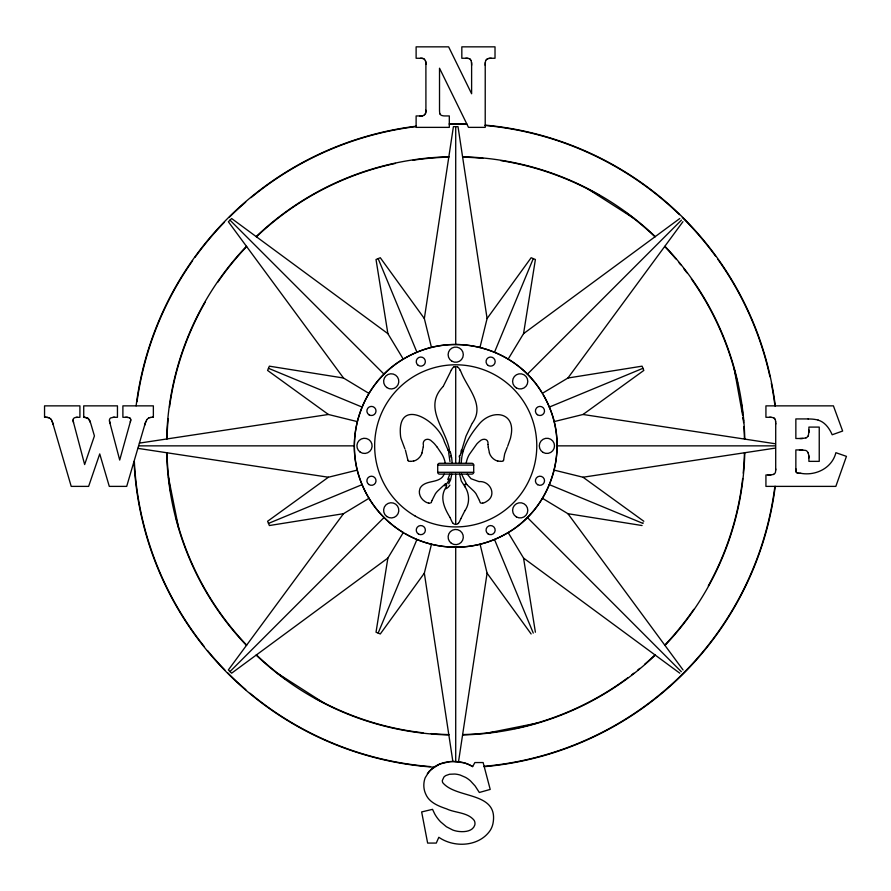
<?xml version="1.0" encoding="UTF-8"?>
<svg xmlns="http://www.w3.org/2000/svg" width="891" height="891" viewBox="0 0 891 891"><rect width="100%" height="100%" fill="white"/><g stroke="black" fill="none" stroke-linecap="round" stroke-linejoin="round"><path stroke-width="1.34" d="M455.713 524.498L455.713 474.101M403.389 532.629C388.866 523.897 376.615 511.456 368.117 496.799A120.04 108.947 -9.1 0 1 362.091 484.637C342.356 439.519 361.579 381.994 404.859 358.204A120.04 108.947 80.9 0 1 416.932 352.235C460.914 333.067 516.825 350.664 541.528 391.962M543.365 395.003L543.31 394.913A120.04 108.947 -9.1 0 1 549.335 407.076C569.059 452.16 549.858 509.619 506.656 533.453A120.04 108.947 80.9 0 1 494.494 539.478C465.793 551.562 431.578 549.268 404.759 533.453M775.682 470.092A36.531 36.531 0 0 0 775.705 468.922L775.716 424.094A33.791 33.791 0 0 0 775.705 422.846M459.199 463.287L459.812 457.105M808.126 435.944A3.486 3.486 0 0 0 808.382 435.376L808.883 431.623A42.478 42.478 0 0 0 808.905 430.141L808.905 427.09L819.241 427.09L819.241 461.36L808.905 461.36L808.905 457.885A24.67 24.67 0 0 0 808.861 456.237L808.828 455.858M461.861 452.283L461.928 451.57M423.359 445.21C422.067 439.374 428.393 437.292 431.946 441.446A25.572 25.572 0 0 1 434.652 444.008L437.236 447.215M461.293 463.287C461.482 448.864 469.234 436.033 478.177 425.241C490.952 408.423 516.535 411.263 510.833 436.479A28.757 28.757 0 0 1 510.376 438.584L507.67 446.224M485.74 60.488A2.706 2.706 0 0 0 485.573 60.933L485.283 62.983A37.745 37.745 0 0 0 485.227 65.344L485.216 127.368L468.488 127.368L439.519 68.217L439.519 109.303A33.034 33.034 0 0 0 439.619 112.21L439.853 113.547A2.216 2.216 0 0 0 440.009 113.948M423.27 446.179L423.214 446.747M461.95 451.325L462.05 449.755A4.299 4.299 0 0 1 462.106 449.086L465.982 436.167L471.818 424.016M451.804 474.101L450.623 479.737L448.674 483.735M423.158 447.304L421.978 452.884M431.467 347.468L424.339 318.544L453.408 126.667L455.858 126.656L458.019 126.667L487.087 318.544L479.959 347.468M429.54 770.804L425.207 777.754A20.716 20.716 0 0 0 424.049 782.231A22.186 22.186 0 0 0 423.86 786.497A20.582 20.582 0 0 0 425.675 793.948C429.161 802.546 438.495 806.088 446.614 808.883C455.156 813.004 467.764 812.213 474.157 820.366A6.415 6.415 0 0 1 474.925 822.716L474.97 823.551A5.825 5.825 0 0 1 474.769 825.077C472.831 831.225 465.124 832.027 459.678 831.548A26.719 26.719 0 0 1 452.828 830.056L446.424 826.759L440.633 821.87A37.522 37.522 0 0 1 434.697 813.906L432.536 809.34L421.655 811.935L427.635 843.075L436.278 843.075L438.829 837.284C454.254 848.065 479.135 846.728 490.206 830.412A21.184 21.184 0 0 0 492.946 823.685C499.25 791.13 456.203 799.26 442.682 782.588A6.092 6.092 0 0 1 442.326 780.516L443.918 777.041A9.667 9.667 0 0 1 445.901 775.526L449.51 774.257L454.789 774.045A24.703 24.703 0 0 1 460.291 775.092L465.559 777.386A28.111 28.111 0 0 1 470.537 780.973L475.137 785.996L479.325 792.478L490.206 789.426L483.134 762.551L474.892 762.551L472.642 766.594A35.005 35.005 0 0 0 458.52 761.738L487.087 573.169L480.071 544.212M403.289 532.573L387.875 558.067L376.024 632.209L378.285 633.145L380.29 633.969L424.339 573.169L431.467 544.245M508.137 359.14L523.552 333.646L535.391 259.504L531.136 257.733L487.087 318.544M87.663 418.247L86.227 417.656A11.227 11.227 0 0 0 83.721 417.3L83.721 405.862L117.456 405.862L117.456 417.289L114.638 417.289A23.355 23.355 0 0 0 113.558 417.311L110.673 417.946A2.974 2.974 0 0 0 109.404 420.429L109.571 421.365A30.183 30.183 0 0 0 110.027 423.381L119.706 460.057L130.309 421.922A34.738 34.738 0 0 0 130.531 421.064L130.721 420.106A1.793 1.793 0 0 0 130.743 419.728M460.101 455.691L461.293 451.459M449.877 474.101L447.728 479.581M146.848 419.683A5.056 5.056 0 0 0 146.503 420.218L145.623 422.234A50.664 50.664 0 0 0 144.609 425.352L126.7 486.386L109.292 486.386L99.736 453.92L88.621 486.386L71.213 486.386L53.137 424.428A43.949 43.949 0 0 0 52.357 421.955L51.444 419.85A3.731 3.731 0 0 0 51.132 419.394M431.923 500.631L431.422 502.101M431.979 500.475L435.409 493.737A25.973 25.973 0 0 1 437.514 491.186L443.105 485.907M463.131 450.356L462.34 452.305M444.197 474.101C440.132 484.025 426.054 479.291 420.519 487.466A7.362 7.362 0 0 0 419.906 488.78C418.068 493.48 420.708 498.693 424.695 501.343A11.371 11.371 0 0 0 427.212 502.702L427.335 502.736A8.219 8.219 0 0 0 428.682 503.103M378.152 633.1L416.932 539.478M494.494 352.235L533.275 258.613M643.168 522.883L642.957 523.407L549.335 484.637M507.191 447.36L504.674 453.887L503.76 459.221A8.598 8.598 0 0 1 503.638 459.945M460.892 518.607L464.746 510.977M460.825 518.774L459.689 521.213A9.211 9.211 0 0 1 458.297 523.396M431.367 502.212L431.355 502.246A2.873 2.873 0 0 1 430.977 502.858M451.247 370.133L450.98 370.667A29.982 29.982 0 0 0 450.155 372.527L443.35 386.115M472.163 423.348C485.372 405.427 467.742 388.61 461.271 372.527A29.982 29.982 0 0 0 460.447 370.667L460.179 370.133M446.391 486.82C439.051 496.877 444.431 508.349 450.033 517.459M464.835 510.833C469.78 503.916 469.691 494.293 465.225 487.165M443.039 386.605C423.336 407.053 444.932 427.836 449.309 449.086A4.299 4.299 0 0 1 449.376 449.755L449.454 451.147M427.368 773.566L433.828 767.173A322.085 322.085 0 0 1 134.006 461.493M368.997 498.281L343.503 513.695L228.374 669.932L231.638 673.184L387.875 558.067M542.374 393.332L567.923 378.018L682.94 221.681M462.006 452.94L461.85 452.817A3.018 3.018 0 0 1 461.85 452.472M230.001 671.569L384.054 517.504M527.361 374.198L681.426 220.144M681.314 671.669L527.361 517.504M444.665 484.481L443.996 485.094M430.531 769.802L439.831 764.021L449.565 761.671A42.155 42.155 0 0 1 456.37 761.538L458.52 761.738M523.552 333.646L679.788 218.518M357.324 470.103L328.4 477.231L267.59 521.28L269.36 525.534L343.503 513.695M554.102 421.61L583.026 414.482L643.825 370.433L642.066 366.168L567.923 378.018M433.794 767.196L433.828 767.173A31.931 31.931 0 0 1 438.038 764.812M485.651 60.61A3.597 3.597 0 0 1 487.344 58.917L489.181 58.383A16.673 16.673 0 0 1 491.309 58.271L495.017 58.26L495.017 46.844L461.828 46.844L461.828 58.26L465.781 58.26A20.582 20.582 0 0 1 467.664 58.338L469.357 58.683A2.328 2.328 0 0 1 469.757 58.884M424.339 318.544L380.29 257.733L376.024 259.504L387.875 333.646L403.289 359.14M268.469 523.407L362.091 484.637M549.335 407.076L642.957 368.295M455.178 366.591L454.967 366.658M454.51 366.802L454.466 366.814A3.898 3.898 0 0 0 453.953 367.014M456.76 524.231L456.916 524.186A3.597 3.597 0 0 0 458.264 523.373M413.58 460.903L412.711 461.104A13.387 13.387 0 0 1 410.773 461.371M487.099 733.126L537.418 723.047M150.724 417.445L149.309 417.768A4.021 4.021 0 0 0 148.786 418.002M139.397 443.117L328.4 414.482L357.324 421.61M554.102 470.103L583.026 477.231L774.903 448.162M422.044 115.819L423.27 115.563A2.873 2.873 0 0 0 423.704 115.384M797.167 472.932A2.205 2.205 0 0 0 797.501 473.065L798.581 473.244A25.538 25.538 0 0 0 800.864 473.321C815.822 476.017 832.083 468.053 835.892 452.695L846.45 456.359L835.836 486.386L765.926 486.386L765.926 474.959L767.964 474.959A42.59 42.59 0 0 0 770.258 474.914L773.054 474.524A3.742 3.742 0 0 0 773.622 474.324M801.945 438.472L805.52 438.004A4.332 4.332 0 0 0 806.155 437.759M76.08 417.389L76.314 417.378A33.368 33.368 0 0 1 77.495 417.322L79.912 417.289L79.912 405.862L44.55 405.862L44.55 417.289A18.366 18.366 0 0 1 47.423 417.411L48.983 417.823A5.279 5.279 0 0 1 51.255 419.516M429.963 503.148L429.551 503.159A4.199 4.199 0 0 1 428.749 503.114M438.004 764.745A36.609 36.609 0 0 1 452.862 761.527L463.721 762.741A34.292 34.292 0 0 1 470.504 765.391L472.642 766.594M449.309 123.827L466.817 123.96M423.893 58.884A2.673 2.673 0 0 0 423.503 58.683L422.657 58.438A12.118 12.118 0 0 0 420.463 58.283L416.119 58.26L416.119 46.844L448.63 46.844L471.617 93.755L471.617 65.299A42.356 42.356 0 0 0 471.562 62.938L471.205 60.722M422.044 115.83A21.351 21.351 0 0 1 419.594 115.93L416.119 115.941L416.119 127.368L449.309 127.368L449.309 115.941L445.422 115.941A18.243 18.243 0 0 1 443.306 115.841L441.825 115.507A3.241 3.241 0 0 1 441.513 115.373A3.308 3.308 0 0 1 439.976 113.959M771.272 417.344A21.15 21.15 0 0 0 769.546 417.3L765.926 417.289L765.926 405.862L833.419 405.862L842.641 431.044L832.183 434.763C829.454 428.504 825.044 422.089 818.138 420.129M808.137 418.926L795.852 418.926L795.852 438.506L799.862 438.506A48.003 48.003 0 0 0 801.945 438.472M138.584 445.856L354.373 445.856M557.042 445.856A101.329 101.329 0 0 1 405.049 533.609A101.329 101.329 0 0 1 405.049 358.093A101.329 101.329 0 0 1 557.042 445.856L774.914 445.856M808.894 457.885A21.15 21.15 0 0 0 808.761 455.145L808.081 452.717A4.555 4.555 0 0 0 805.843 450.456L801.7 449.966A63.952 63.952 0 0 0 799.461 449.933L795.852 449.933L795.852 468.777A29.492 29.492 0 0 0 795.919 470.793L796.142 471.996M437.715 465.08L473.711 465.08L473.711 472.297A1.815 1.815 0 0 1 471.885 474.09L439.53 474.101A1.815 1.815 0 0 1 437.704 472.297L437.715 465.08A1.815 1.815 0 0 1 439.53 463.287L471.885 463.287A1.815 1.815 0 0 1 473.722 465.08M437.715 472.297L473.711 472.297M481.196 503.148L481.908 503.159A4.199 4.199 0 0 0 482.677 503.114M466.294 124.294L449.309 124.183A321.729 321.729 0 0 1 465.815 124.283M83.721 417.289L86.227 417.656M129.83 418.035A2.361 2.361 0 0 0 129.418 417.79L127.123 417.333A19.413 19.413 0 0 0 125.809 417.289L122.891 417.289L122.891 405.862L153.363 405.862L153.363 417.289A20.816 20.816 0 0 0 151.927 417.333M583.026 414.482L774.903 443.696M137.849 448.362L328.4 477.231M368.997 393.432L343.503 378.018L269.36 366.168L267.59 370.433L328.4 414.482M542.43 498.281L567.923 513.695L642.066 525.534M479.068 481.597C490.351 480.672 497.133 495.296 486.764 501.321A11.371 11.371 0 0 1 484.214 502.702L484.091 502.736A8.219 8.219 0 0 1 482.744 503.103M478.823 481.541L471.049 478.745L467.218 474.101M497.891 460.914L498.715 461.104A13.387 13.387 0 0 0 500.642 461.371M454.8 524.276L454.588 524.209A3.597 3.597 0 0 1 453.252 523.373M457.473 367.014A3.898 3.898 0 0 0 456.949 366.814L456.838 366.769M268.469 368.295L362.091 407.076M587.314 188.58L633.958 218.395M277.469 673.318L324.101 703.122M583.026 477.231L643.825 521.28M387.875 333.646L231.638 218.518L229.9 220.244L228.374 221.781L343.503 378.018M508.137 532.573L523.552 558.067L679.788 673.184M466.761 484.481L473.901 491.186A25.973 25.973 0 0 1 476.017 493.737L479.414 500.386M230.001 220.144L384.054 374.198M437.258 447.249L442.092 454.466A25.193 25.193 0 0 1 445.255 463.264M567.923 513.695L683.041 669.932M487.087 573.169L531.136 633.969M466.594 484.236L461.549 474.101M465.158 487.043L461.293 481.029L459.622 474.101M444.442 441.981C438.238 420.218 396.161 395.559 400.594 436.479A28.757 28.757 0 0 0 401.05 438.584L404.904 448.919M444.587 442.248L449.042 452.216A9.367 9.367 0 0 0 449.242 452.661M423.793 58.773A3.887 3.887 0 0 1 425.308 60.588L425.686 61.702A14.434 14.434 0 0 1 425.898 64.442L425.92 110.161A10.369 10.369 0 0 1 425.597 113.101L425.43 113.447A3.865 3.865 0 0 1 425.274 113.77A3.742 3.742 0 0 1 423.581 115.485M450.167 517.782L451.726 521.213A9.211 9.211 0 0 0 453.129 523.396M378.152 258.613L416.932 352.235M494.494 539.478L533.275 633.1M405.427 450.167L407.677 459.288A8.598 8.598 0 0 0 407.788 459.945M448.195 450.089L448.262 450.69M489.449 452.884L488.268 447.36M479.447 500.475L480.082 502.279A2.873 2.873 0 0 0 480.438 502.858M450.367 452.194L451.325 455.691M73.04 420.251L73.107 420.697A23.066 23.066 0 0 0 73.541 422.512L84.645 464.545L94.424 435.944L90.782 423.548A6.616 6.616 0 0 1 90.581 423.025L90.325 422.211A10.959 10.959 0 0 0 89.902 420.998L87.864 418.369A5.346 5.346 0 0 0 86.739 417.823M168.444 477.242L178.523 527.561M448.763 453.196L449.966 461.538M734.184 368.662L742.604 415.173M743.094 417.912L743.584 420.641M451.603 457.105L452.227 463.287M523.552 558.067L535.391 632.209M424.339 573.169L452.862 761.471M775.627 421.465L775.337 419.772A2.673 2.673 0 0 0 775.159 419.327M449.51 451.626L449.576 452.461M488.246 447.159L488.023 444.698M488.001 444.364C488.836 438.327 482.543 438.038 479.525 441.401A25.572 25.572 0 0 0 476.763 444.008L469.334 454.466A25.193 25.193 0 0 0 466.171 463.264M455.713 126.656L455.713 344.516M455.713 366.457L455.713 463.287M455.713 547.185L455.713 761.504M774.88 486.386A321.729 321.729 0 0 1 484.125 766.327M430.186 766.572A321.729 321.729 0 0 1 250.015 693.243M245.816 689.701A321.729 321.729 0 0 1 227.74 672.883M224.844 669.943A321.729 321.729 0 0 1 207.469 650.519M204.006 646.253A321.729 321.729 0 0 1 134.374 461.828M137.014 401.73A321.729 321.729 0 0 1 192.579 260.729M194.995 257.332A321.729 321.729 0 0 1 224.454 222.182M229.343 217.226A321.729 321.729 0 0 1 245.682 202.134M250.995 197.646A321.729 321.729 0 0 1 416.119 126.567M485.216 125.475A321.729 321.729 0 0 1 679.454 214.653M682.339 217.482A321.729 321.729 0 0 1 715.607 256.196M717.968 259.47A321.729 321.729 0 0 1 769.935 376.715M771.305 383.297A321.729 321.729 0 0 1 774.947 405.862M44.55 417.322A16.662 16.662 0 0 1 47.936 417.489M449.51 478.757A6.282 2.094 -61.2 0 1 444.175 485.751M449.899 485.116A6.605 3.018 -61.7 0 1 445.745 488.702M445.767 483.757A2.049 2.049 0 0 1 446.179 486.664M459.199 456.994A33.457 31.798 -77.9 0 1 459.489 455.546M461.081 450.969A9.846 1.782 -73.7 0 1 461.449 449.91M457.573 366.892A7.841 7.841 0 0 1 460.046 370.188M451.381 370.188A7.841 7.841 0 0 1 453.853 366.892M465.236 486.664A2.049 2.049 0 0 1 465.648 483.757M465.837 483.858A1.927 1.927 0 0 1 466.628 484.392M444.798 484.392A1.927 1.927 0 0 1 445.589 483.858M449.721 451.236A9.846 1.114 72.8 0 1 449.944 451.915M450.668 455.836A33.457 30.483 78.1 0 1 450.946 457.217M744.787 452.717A289.152 289.152 0 0 1 664.976 645.407M655.264 655.119A289.152 289.152 0 0 1 462.585 734.93M448.841 734.93A289.152 289.152 0 0 1 256.163 655.119M246.451 645.407A289.152 289.152 0 0 1 166.639 452.717M166.639 438.985A289.152 289.152 0 0 1 246.451 246.306M256.163 236.594A289.152 289.152 0 0 1 448.841 156.783M462.585 156.783A289.152 289.152 0 0 1 655.264 236.594M664.976 246.306A289.152 289.152 0 0 1 744.787 438.985M744.43 452.773A288.807 288.807 0 0 1 743.217 473.166M742.66 478.523A288.807 288.807 0 0 1 708.312 585.855M693.777 609.355A288.807 288.807 0 0 1 664.764 645.117M654.974 654.907A288.807 288.807 0 0 1 644.605 664.318M639.749 668.417A288.807 288.807 0 0 1 637.778 670.032M633.813 673.206A288.807 288.807 0 0 1 631.808 674.754M627.765 677.817A288.807 288.807 0 0 1 514.675 728.571M497.1 731.678A288.807 288.807 0 0 1 462.629 734.574M448.786 734.574A288.807 288.807 0 0 1 431.133 733.605M423.047 732.803A288.807 288.807 0 0 1 314.512 697.787M285.71 679.321A288.807 288.807 0 0 1 256.452 654.907M246.662 645.117A288.807 288.807 0 0 1 175.917 517.437M170.872 493.503A288.807 288.807 0 0 1 166.996 452.773M166.996 438.929A288.807 288.807 0 0 1 168.21 418.536M169.546 406.953A288.807 288.807 0 0 1 205.13 302.272M217.649 282.358A288.807 288.807 0 0 1 246.662 246.595M256.452 236.806A288.807 288.807 0 0 1 395.481 163.398M413.079 160.213A288.807 288.807 0 0 1 448.786 157.139M462.629 157.139A288.807 288.807 0 0 1 483.022 158.353M500.842 160.603A288.807 288.807 0 0 1 599.298 195.274M624.691 211.646A288.807 288.807 0 0 1 654.974 236.806M664.764 246.595A288.807 288.807 0 0 1 675.835 258.891M679.087 262.8A288.807 288.807 0 0 1 680.691 264.772M683.842 268.759A288.807 288.807 0 0 1 686.916 272.791M691.394 278.939A288.807 288.807 0 0 1 737.614 383.108M741.535 404.458A288.807 288.807 0 0 1 742.66 413.19M743.083 417.166A288.807 288.807 0 0 1 743.584 422.646M743.885 426.767A288.807 288.807 0 0 1 744.43 438.929M503.593 460.068A2.718 2.718 0 0 1 503.304 460.859M502.702 461.115A2.138 2.138 0 0 0 502.301 461.193L502.201 461.226A3.241 3.241 0 0 1 501.544 461.349A6.248 6.248 0 0 1 500.72 461.36M497.724 461.137A12.585 12.585 0 0 1 489.348 452.918M422.078 452.918A12.585 12.585 0 0 1 413.702 461.137M410.706 461.36A6.248 6.248 0 0 1 409.882 461.36A3.241 3.241 0 0 1 409.292 461.237L409.158 461.204A2.138 2.138 0 0 0 408.713 461.115M408.123 460.859A2.718 2.718 0 0 1 407.833 460.068M775.237 486.386A322.085 322.085 0 0 1 484.214 766.683M136.111 405.862A322.085 322.085 0 0 1 416.119 126.21M485.216 125.119A322.085 322.085 0 0 1 775.304 405.862M773.265 474.491A3.62 3.62 0 0 0 775.437 472.386L775.649 470.749A43.782 43.782 0 0 0 775.705 468.922M773.811 417.901A2.584 2.584 0 0 0 773.388 417.712L771.573 417.367A24.012 24.012 0 0 0 769.546 417.3M773.689 417.823A3.441 3.441 0 0 1 775.226 419.461M150.445 417.467A18.689 18.689 0 0 1 153.363 417.311M52.012 421.009A36.163 36.163 0 0 1 53.115 424.428M48.593 417.69A4.901 4.901 0 0 1 48.983 417.823M146.748 419.85A5.591 5.591 0 0 1 148.942 417.901M144.62 425.352A44.639 44.639 0 0 1 145.868 421.543M125.631 417.3A19.034 19.034 0 0 1 127.97 417.4M129.429 417.768A2.283 2.283 0 0 1 130.765 419.895M130.643 420.608A27.365 27.365 0 0 1 130.309 421.922M110.038 423.381A25.861 25.861 0 0 1 109.482 420.942M112.934 417.356A20.382 20.382 0 0 1 114.638 417.289M87.975 418.247A6.983 6.983 0 0 1 90.191 422.234M73.541 422.512A19.68 19.68 0 0 1 73.04 420.385M72.962 420.251A2.673 2.673 0 0 1 75.356 417.556L75.858 417.411A27.131 27.131 0 0 1 77.495 417.322M420.463 58.294A10.904 10.904 0 0 1 423.036 58.494M425.341 60.577A4.01 4.01 0 0 1 425.475 60.911M425.82 110.172A8.776 8.776 0 0 1 425.375 113.803M422.512 115.774A18.945 18.945 0 0 1 419.605 115.919M425.631 61.279A13.098 13.098 0 0 1 425.876 64.43M485.227 65.344A32.967 32.967 0 0 1 485.328 62.348M487.332 58.895A3.43 3.43 0 0 1 487.655 58.75M488.68 58.45A14.98 14.98 0 0 1 491.309 58.283M465.781 58.283A18.154 18.154 0 0 1 468.176 58.394M469.668 58.761A3.943 3.943 0 0 1 471.161 60.733M471.528 62.325A36.609 36.609 0 0 1 471.606 65.299M775.604 421.165A29.537 29.537 0 0 1 775.705 424.094M771.027 474.858A37.5 37.5 0 0 1 767.964 474.959M800.864 473.299A20.916 20.916 0 0 1 797.98 473.199M797.278 472.954A2.105 2.105 0 0 1 796.097 472.018M795.953 471.205A25.148 25.148 0 0 1 795.863 468.777M799.461 449.944A55.699 55.699 0 0 1 802.657 450.011M808.081 452.717A4.945 4.945 0 0 1 808.271 453.151M808.905 430.141A37.366 37.366 0 0 1 808.85 432.503M808.248 435.788A4.355 4.355 0 0 1 805.954 437.837M802.847 438.428A42.3 42.3 0 0 1 799.862 438.506M808.137 419.004A38.046 38.046 0 0 1 818.161 420.051M415.184 516.056A81.07 81.07 0 0 0 536.783 445.856A81.07 81.07 0 0 0 415.184 375.646A81.07 81.07 0 0 0 415.184 516.056M543.109 452.439A7.596 7.596 0 0 0 554.514 445.856A7.596 7.596 0 0 0 543.109 439.274A7.596 7.596 0 0 0 543.109 452.439M488.268 365.51A4.555 4.555 0 0 0 495.173 361.668A4.555 4.555 0 0 0 488.391 357.614A4.555 4.555 0 0 0 488.268 365.51M368.852 484.504A4.555 4.555 0 0 0 376.002 481.14A4.555 4.555 0 0 0 369.52 476.629A4.555 4.555 0 0 0 368.852 484.504M418.469 534.021A4.555 4.555 0 0 0 425.375 530.19A4.555 4.555 0 0 0 418.592 526.124A4.555 4.555 0 0 0 418.469 534.021M537.629 484.671A4.555 4.555 0 0 0 544.535 480.828A4.555 4.555 0 0 0 537.752 476.774A4.555 4.555 0 0 0 537.629 484.671M451.915 361.234A7.596 7.596 0 0 0 463.309 354.651A7.596 7.596 0 0 0 451.915 348.069A7.596 7.596 0 0 0 451.915 361.234M386.761 387.518A7.596 7.596 0 0 0 398.778 382.15A7.596 7.596 0 0 0 388.12 374.432A7.596 7.596 0 0 0 386.761 387.518M360.131 452.071A7.596 7.596 0 0 0 372.082 446.536A7.596 7.596 0 0 0 361.323 438.962A7.596 7.596 0 0 0 360.131 452.071M386.761 516.502A7.596 7.596 0 0 0 398.778 511.133A7.596 7.596 0 0 0 388.12 503.404A7.596 7.596 0 0 0 386.761 516.502M451.336 543.265A7.596 7.596 0 0 0 463.287 537.741A7.596 7.596 0 0 0 452.517 530.156A7.596 7.596 0 0 0 451.336 543.265M516.401 516.925A7.596 7.596 0 0 0 527.795 510.343A7.596 7.596 0 0 0 516.401 503.76A7.596 7.596 0 0 0 516.401 516.925M516.401 387.953A7.596 7.596 0 0 0 527.795 381.37A7.596 7.596 0 0 0 516.401 374.788A7.596 7.596 0 0 0 516.401 387.953M418.202 365.343A4.555 4.555 0 0 0 425.352 361.98A4.555 4.555 0 0 0 418.87 357.469A4.555 4.555 0 0 0 418.202 365.343M369.108 414.872A4.555 4.555 0 0 0 376.013 411.029A4.555 4.555 0 0 0 369.242 406.964A4.555 4.555 0 0 0 369.108 414.872M488.012 533.854A4.555 4.555 0 0 0 495.151 530.501A4.555 4.555 0 0 0 488.669 525.991A4.555 4.555 0 0 0 488.012 533.854M537.362 414.694A4.555 4.555 0 0 0 544.512 411.341A4.555 4.555 0 0 0 538.03 406.831A4.555 4.555 0 0 0 537.362 414.694"/></g></svg>
